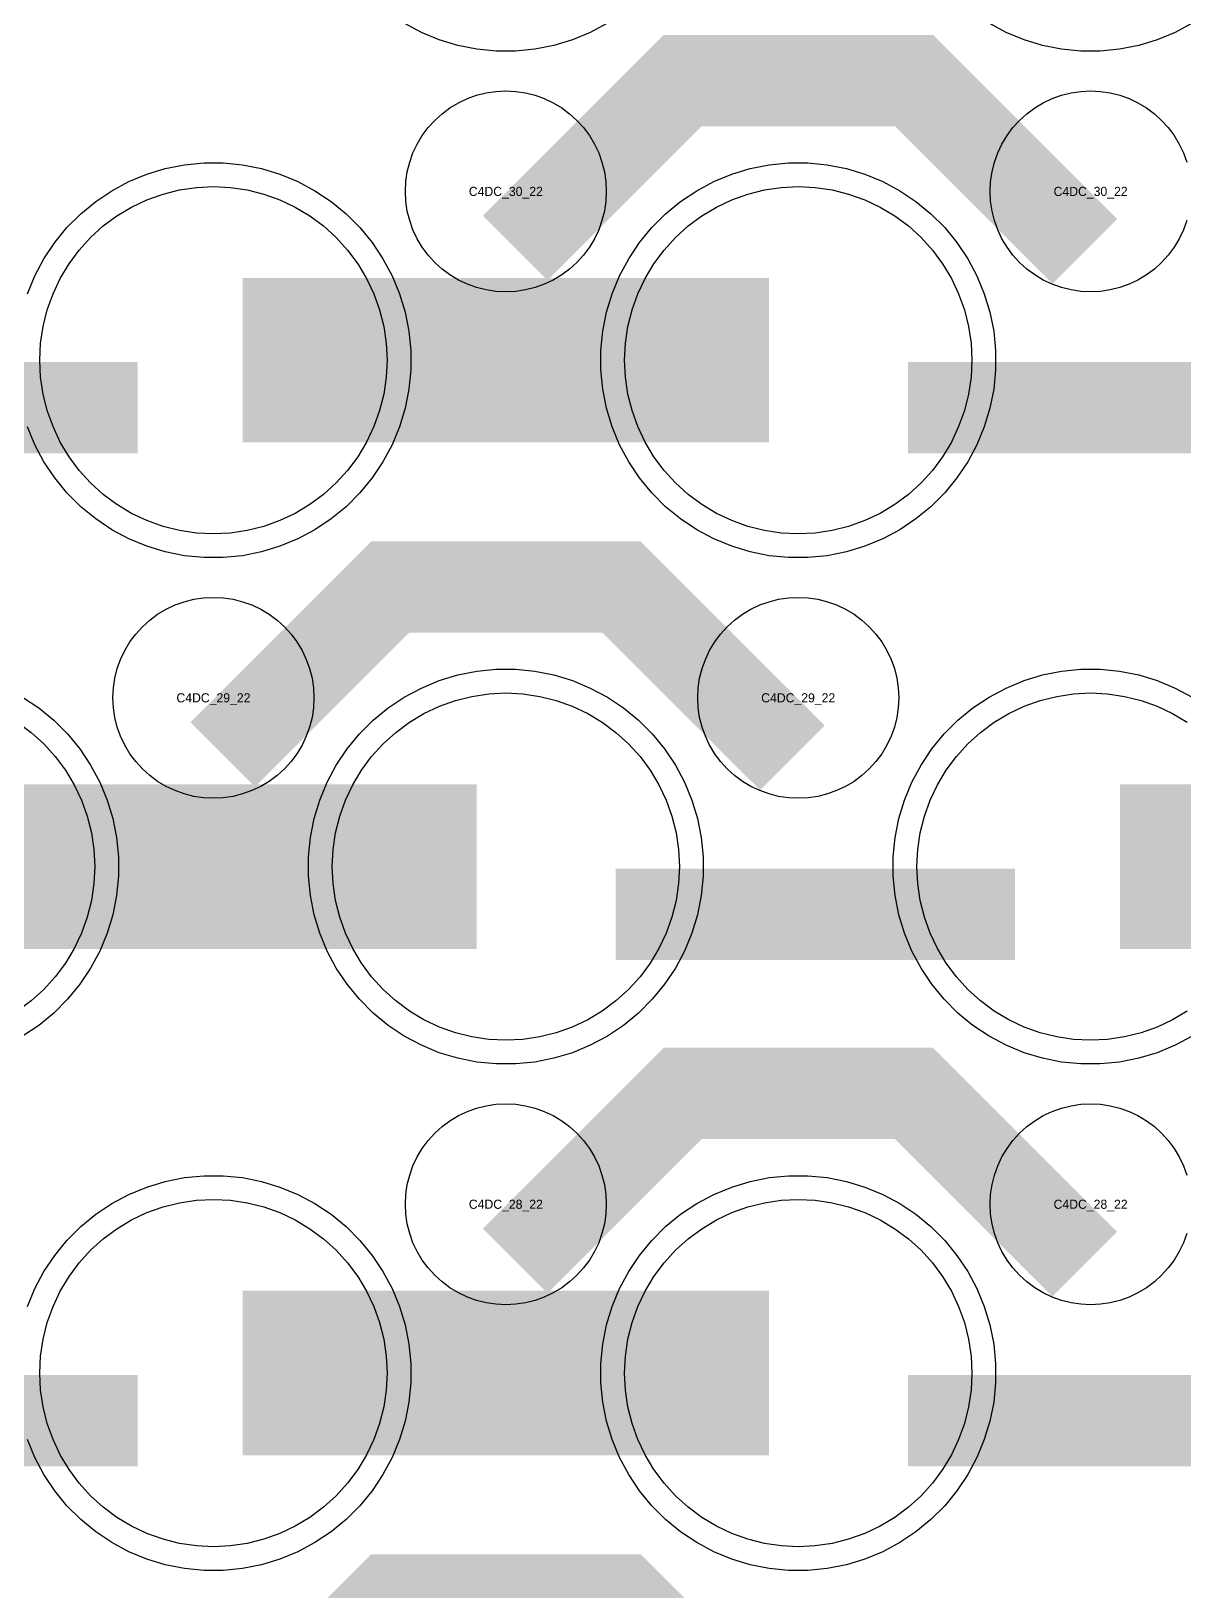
# Model space of a CAD drawing. Extents: x -11880 to 11880, y -14992 to 14992.
# Drawn here: x -5009.9 to -4694.5, y -11019.4 to -10592.6 of the extents above; entities that cross this region are included whole.
import ezdxf
from ezdxf.enums import TextEntityAlignment as Align

# ---------------------------------------------------------------- set-up
doc = ezdxf.new("R2010")
doc.units = 0
doc.header["$MEASUREMENT"] = 0
for name, color, linetype in [('GDS_775_DT_237', 138, 'CONTINUOUS'), ('RDL1_FS', 34, 'CONTINUOUS'), ('RDL_BS', 160, 'CONTINUOUS')]:
    doc.layers.add(name, color=color, linetype=linetype)

msp = doc.modelspace()

# ---------------------------------------------------------------- linework, layer by layer
at = {"layer": 'RDL1_FS'}
for points in [[(-4960, -10730.149), (-4964.657, -10729.92), (-4969.268, -10729.236), (-4973.791, -10728.104), (-4978.181, -10726.532), (-4982.395, -10724.54), (-4986.395, -10722.142), (-4990.14, -10719.364), (-4993.594, -10716.234), (-4996.724, -10712.78), (-4999.502, -10709.035), (-5001.9, -10705.035), (-5003.892, -10700.821), (-5005.464, -10696.431), (-5006.596, -10691.908), (-5007.28, -10687.297), (-5007.509, -10682.64), (-5007.28, -10677.983), (-5006.596, -10673.372), (-5005.464, -10668.849), (-5003.892, -10664.459), (-5001.9, -10660.245), (-4999.502, -10656.245), (-4996.724, -10652.5), (-4993.594, -10649.046), (-4990.14, -10645.916), (-4986.395, -10643.138), (-4982.395, -10640.74), (-4978.181, -10638.748), (-4973.791, -10637.176), (-4969.268, -10636.044), (-4964.657, -10635.36), (-4960, -10635.131), (-4955.343, -10635.36), (-4950.732, -10636.044), (-4946.209, -10637.176), (-4941.819, -10638.748), (-4937.605, -10640.74), (-4933.605, -10643.138), (-4929.86, -10645.916), (-4926.406, -10649.046), (-4923.276, -10652.5), (-4920.498, -10656.245), (-4918.1, -10660.245), (-4916.108, -10664.459), (-4914.536, -10668.849), (-4913.404, -10673.372), (-4912.72, -10677.983), (-4912.491, -10682.64), (-4912.72, -10687.297), (-4913.404, -10691.908), (-4914.536, -10696.431), (-4916.108, -10700.821), (-4918.1, -10705.035), (-4920.498, -10709.035), (-4923.276, -10712.78), (-4926.406, -10716.234), (-4929.86, -10719.364), (-4933.605, -10722.142), (-4937.605, -10724.54), (-4941.819, -10726.532), (-4946.209, -10728.104), (-4950.732, -10729.236), (-4955.343, -10729.92)], [(-4800, -10730.149), (-4804.657, -10729.92), (-4809.268, -10729.236), (-4813.791, -10728.104), (-4818.181, -10726.532), (-4822.395, -10724.54), (-4826.395, -10722.142), (-4830.14, -10719.364), (-4833.594, -10716.234), (-4836.724, -10712.78), (-4839.502, -10709.035), (-4841.9, -10705.035), (-4843.892, -10700.821), (-4845.464, -10696.431), (-4846.596, -10691.908), (-4847.28, -10687.297), (-4847.509, -10682.64), (-4847.28, -10677.983), (-4846.596, -10673.372), (-4845.464, -10668.849), (-4843.892, -10664.459), (-4841.9, -10660.245), (-4839.502, -10656.245), (-4836.724, -10652.5), (-4833.594, -10649.046), (-4830.14, -10645.916), (-4826.395, -10643.138), (-4822.395, -10640.74), (-4818.181, -10638.748), (-4813.791, -10637.176), (-4809.268, -10636.044), (-4804.657, -10635.36), (-4800, -10635.131), (-4795.343, -10635.36), (-4790.732, -10636.044), (-4786.209, -10637.176), (-4781.819, -10638.748), (-4777.605, -10640.74), (-4773.605, -10643.138), (-4769.86, -10645.916), (-4766.406, -10649.046), (-4763.276, -10652.5), (-4760.498, -10656.245), (-4758.1, -10660.245), (-4756.108, -10664.459), (-4754.536, -10668.849), (-4753.404, -10673.372), (-4752.72, -10677.983), (-4752.491, -10682.64), (-4752.72, -10687.297), (-4753.404, -10691.908), (-4754.536, -10696.431), (-4756.108, -10700.821), (-4758.1, -10705.035), (-4760.498, -10709.035), (-4763.276, -10712.78), (-4766.406, -10716.234), (-4769.86, -10719.364), (-4773.605, -10722.142), (-4777.605, -10724.54), (-4781.819, -10726.532), (-4786.209, -10728.104), (-4790.732, -10729.236), (-4795.343, -10729.92)], [(-4880, -10868.714), (-4884.657, -10868.485), (-4889.268, -10867.801), (-4893.791, -10866.669), (-4898.181, -10865.097), (-4902.395, -10863.105), (-4906.395, -10860.707), (-4910.14, -10857.929), (-4913.594, -10854.799), (-4916.724, -10851.345), (-4919.502, -10847.6), (-4921.9, -10843.6), (-4923.892, -10839.386), (-4925.464, -10834.996), (-4926.596, -10830.473), (-4927.28, -10825.862), (-4927.509, -10821.205), (-4927.28, -10816.548), (-4926.596, -10811.937), (-4925.464, -10807.414), (-4923.892, -10803.024), (-4921.9, -10798.81), (-4919.502, -10794.81), (-4916.724, -10791.065), (-4913.594, -10787.611), (-4910.14, -10784.481), (-4906.395, -10781.703), (-4902.395, -10779.305), (-4898.181, -10777.313), (-4893.791, -10775.741), (-4889.268, -10774.609), (-4884.657, -10773.925), (-4880, -10773.696), (-4875.343, -10773.925), (-4870.732, -10774.609), (-4866.209, -10775.741), (-4861.819, -10777.313), (-4857.605, -10779.305), (-4853.605, -10781.703), (-4849.86, -10784.481), (-4846.406, -10787.611), (-4843.276, -10791.065), (-4840.498, -10794.81), (-4838.1, -10798.81), (-4836.108, -10803.024), (-4834.536, -10807.414), (-4833.404, -10811.937), (-4832.72, -10816.548), (-4832.491, -10821.205), (-4832.72, -10825.862), (-4833.404, -10830.473), (-4834.536, -10834.996), (-4836.108, -10839.386), (-4838.1, -10843.6), (-4840.498, -10847.6), (-4843.276, -10851.345), (-4846.406, -10854.799), (-4849.86, -10857.929), (-4853.605, -10860.707), (-4857.605, -10863.105), (-4861.819, -10865.097), (-4866.209, -10866.669), (-4870.732, -10867.801), (-4875.343, -10868.485)]]:
    msp.add_lwpolyline(points, close=True, dxfattribs=at)
for points in [[(-4951.998, -10682.64, 45, 45, 0), (-4879.998, -10682.64, 45, 45, 0)], [(-4879.998, -10682.64, 45, 45, 0), (-4807.998, -10682.64, 45, 45, 0)], [(-5031.998, -10821.205, 45, 45, 0), (-4959.998, -10821.205, 45, 45, 0)], [(-4959.998, -10821.205, 45, 45, 0), (-4887.998, -10821.205, 45, 45, 0)], [(-4711.998, -10821.205, 45, 45, 0), (-4639.998, -10821.205, 45, 45, 0)]]:
    msp.add_lwpolyline(points, format="xyseb", dxfattribs=at)
for points in [[(-4693.605, -10860.707), (-4697.605, -10863.105), (-4701.819, -10865.097), (-4706.209, -10866.669), (-4710.732, -10867.801), (-4715.343, -10868.485), (-4720, -10868.714), (-4724.657, -10868.485), (-4729.268, -10867.801), (-4733.791, -10866.669), (-4738.181, -10865.097), (-4742.395, -10863.105), (-4746.395, -10860.707), (-4750.14, -10857.929), (-4753.594, -10854.799), (-4756.724, -10851.345), (-4759.502, -10847.6), (-4761.9, -10843.6), (-4763.892, -10839.386), (-4765.464, -10834.996), (-4766.596, -10830.473), (-4767.28, -10825.862), (-4767.509, -10821.205), (-4767.28, -10816.548), (-4766.596, -10811.937), (-4765.464, -10807.414), (-4763.892, -10803.024), (-4761.9, -10798.81), (-4759.502, -10794.81), (-4756.724, -10791.065), (-4753.594, -10787.611), (-4750.14, -10784.481), (-4746.395, -10781.703), (-4742.395, -10779.305), (-4738.181, -10777.313), (-4733.791, -10775.741), (-4729.268, -10774.609), (-4724.657, -10773.925), (-4720, -10773.696), (-4715.343, -10773.925), (-4710.732, -10774.609), (-4706.209, -10775.741), (-4701.819, -10777.313), (-4697.605, -10779.305), (-4693.605, -10781.703)], [(-5013.605, -10781.703), (-5009.86, -10784.481), (-5006.406, -10787.611), (-5003.276, -10791.065), (-5000.498, -10794.81), (-4998.1, -10798.81), (-4996.108, -10803.024), (-4994.536, -10807.414), (-4993.404, -10811.937), (-4992.72, -10816.548), (-4992.491, -10821.205), (-4992.72, -10825.862), (-4993.404, -10830.473), (-4994.536, -10834.996), (-4996.108, -10839.386), (-4998.1, -10843.6), (-5000.498, -10847.6), (-5003.276, -10851.345), (-5006.406, -10854.799), (-5009.86, -10857.929), (-5013.605, -10860.707)]]:
    msp.add_lwpolyline(points, dxfattribs=at)
at = {"layer": 'RDL1_FS', "color": 240, "true_color": 0xed1f24}
for points in [[(-4960, -11007.279), (-4964.657, -11007.05), (-4969.268, -11006.366), (-4973.791, -11005.234), (-4978.181, -11003.662), (-4982.395, -11001.67), (-4986.395, -10999.272), (-4990.14, -10996.494), (-4993.594, -10993.364), (-4996.724, -10989.91), (-4999.502, -10986.165), (-5001.9, -10982.165), (-5003.892, -10977.951), (-5005.464, -10973.561), (-5006.596, -10969.038), (-5007.28, -10964.427), (-5007.509, -10959.77), (-5007.28, -10955.113), (-5006.596, -10950.502), (-5005.464, -10945.979), (-5003.892, -10941.589), (-5001.9, -10937.375), (-4999.502, -10933.375), (-4996.724, -10929.63), (-4993.594, -10926.176), (-4990.14, -10923.046), (-4986.395, -10920.268), (-4982.395, -10917.87), (-4978.181, -10915.878), (-4973.791, -10914.306), (-4969.268, -10913.174), (-4964.657, -10912.49), (-4960, -10912.261), (-4955.343, -10912.49), (-4950.732, -10913.174), (-4946.209, -10914.306), (-4941.819, -10915.878), (-4937.605, -10917.87), (-4933.605, -10920.268), (-4929.86, -10923.046), (-4926.406, -10926.176), (-4923.276, -10929.63), (-4920.498, -10933.375), (-4918.1, -10937.375), (-4916.108, -10941.589), (-4914.536, -10945.979), (-4913.404, -10950.502), (-4912.72, -10955.113), (-4912.491, -10959.77), (-4912.72, -10964.427), (-4913.404, -10969.038), (-4914.536, -10973.561), (-4916.108, -10977.951), (-4918.1, -10982.165), (-4920.498, -10986.165), (-4923.276, -10989.91), (-4926.406, -10993.364), (-4929.86, -10996.494), (-4933.605, -10999.272), (-4937.605, -11001.67), (-4941.819, -11003.662), (-4946.209, -11005.234), (-4950.732, -11006.366), (-4955.343, -11007.05)], [(-4800, -11007.279), (-4804.657, -11007.05), (-4809.268, -11006.366), (-4813.791, -11005.234), (-4818.181, -11003.662), (-4822.395, -11001.67), (-4826.395, -10999.272), (-4830.14, -10996.494), (-4833.594, -10993.364), (-4836.724, -10989.91), (-4839.502, -10986.165), (-4841.9, -10982.165), (-4843.892, -10977.951), (-4845.464, -10973.561), (-4846.596, -10969.038), (-4847.28, -10964.427), (-4847.509, -10959.77), (-4847.28, -10955.113), (-4846.596, -10950.502), (-4845.464, -10945.979), (-4843.892, -10941.589), (-4841.9, -10937.375), (-4839.502, -10933.375), (-4836.724, -10929.63), (-4833.594, -10926.176), (-4830.14, -10923.046), (-4826.395, -10920.268), (-4822.395, -10917.87), (-4818.181, -10915.878), (-4813.791, -10914.306), (-4809.268, -10913.174), (-4804.657, -10912.49), (-4800, -10912.261), (-4795.343, -10912.49), (-4790.732, -10913.174), (-4786.209, -10914.306), (-4781.819, -10915.878), (-4777.605, -10917.87), (-4773.605, -10920.268), (-4769.86, -10923.046), (-4766.406, -10926.176), (-4763.276, -10929.63), (-4760.498, -10933.375), (-4758.1, -10937.375), (-4756.108, -10941.589), (-4754.536, -10945.979), (-4753.404, -10950.502), (-4752.72, -10955.113), (-4752.491, -10959.77), (-4752.72, -10964.427), (-4753.404, -10969.038), (-4754.536, -10973.561), (-4756.108, -10977.951), (-4758.1, -10982.165), (-4760.498, -10986.165), (-4763.276, -10989.91), (-4766.406, -10993.364), (-4769.86, -10996.494), (-4773.605, -10999.272), (-4777.605, -11001.67), (-4781.819, -11003.662), (-4786.209, -11005.234), (-4790.732, -11006.366), (-4795.343, -11007.05)]]:
    msp.add_lwpolyline(points, close=True, dxfattribs=at)
for points in [[(-4951.998, -10959.77, 45, 45, 0), (-4879.998, -10959.77, 45, 45, 0)], [(-4879.998, -10959.77, 45, 45, 0), (-4807.998, -10959.77, 45, 45, 0)]]:
    msp.add_lwpolyline(points, format="xyseb", dxfattribs=at)
at = {"layer": 'RDL_BS', "color": 240, "true_color": 0xed1f24}
for points in [[(-4852.223, -10590.463), (-4856.885, -10592.955), (-4861.795, -10594.986), (-4866.835, -10596.517), (-4872.062, -10597.563), (-4877.356, -10598.08), (-4882.644, -10598.08), (-4887.938, -10597.563), (-4893.165, -10596.517), (-4898.205, -10594.986), (-4903.115, -10592.955), (-4907.777, -10590.463)], [(-4692.223, -10590.463), (-4696.885, -10592.955), (-4701.795, -10594.986), (-4706.835, -10596.517), (-4712.062, -10597.563), (-4717.356, -10598.08), (-4722.644, -10598.08), (-4727.938, -10597.563), (-4733.165, -10596.517), (-4738.205, -10594.986), (-4743.115, -10592.955), (-4747.777, -10590.463)], [(-5010.906, -10941.565), (-5008.875, -10936.655), (-5006.383, -10931.993), (-5003.436, -10927.579), (-5000.074, -10923.478), (-4996.292, -10919.696), (-4992.191, -10916.334), (-4987.777, -10913.387), (-4983.115, -10910.895), (-4978.205, -10908.864), (-4973.165, -10907.333), (-4967.938, -10906.287), (-4962.644, -10905.77), (-4957.356, -10905.77), (-4952.062, -10906.287), (-4946.835, -10907.333), (-4941.795, -10908.864), (-4936.885, -10910.895), (-4932.223, -10913.387), (-4927.809, -10916.334), (-4923.708, -10919.696), (-4919.926, -10923.478), (-4916.564, -10927.579), (-4913.617, -10931.993), (-4911.125, -10936.655), (-4909.094, -10941.565), (-4907.563, -10946.605), (-4906.517, -10951.832), (-4906, -10957.126), (-4906, -10962.414), (-4906.517, -10967.708), (-4907.563, -10972.935), (-4909.094, -10977.975), (-4911.125, -10982.885), (-4913.617, -10987.547), (-4916.564, -10991.961), (-4919.926, -10996.062), (-4923.708, -10999.844), (-4927.809, -11003.206), (-4932.223, -11006.153), (-4936.885, -11008.645), (-4941.795, -11010.676), (-4946.835, -11012.207), (-4952.062, -11013.253), (-4957.356, -11013.77), (-4962.644, -11013.77), (-4967.938, -11013.253), (-4973.165, -11012.207), (-4978.205, -11010.676), (-4983.115, -11008.645), (-4987.777, -11006.153), (-4992.191, -11003.206), (-4996.292, -10999.844), (-5000.074, -10996.062), (-5003.436, -10991.961), (-5006.383, -10987.547), (-5008.875, -10982.885), (-5010.906, -10977.975)]]:
    msp.add_lwpolyline(points, dxfattribs=at)
at = {"layer": 'RDL_BS'}
for points in [[(-4877.438, -10651.954, 25, 25, 0), (-4831.623, -10606.139, 25, 25, 0), (-4798.07, -10606.139, 25, 25, 0)], [(-4721.599, -10652.853, 25, 25, 0), (-4768.313, -10606.139, 25, 25, 0), (-4798.071, -10606.139, 25, 25, 0)], [(-5089.984, -10695.653, 25, 25, 0), (-4980.719, -10695.653, 25, 25, 0)], [(-4769.984, -10695.653, 25, 25, 0), (-4660.719, -10695.653, 25, 25, 0)], [(-4957.438, -10790.519, 25, 25, 0), (-4911.623, -10744.704, 25, 25, 0), (-4878.07, -10744.704, 25, 25, 0)], [(-4801.599, -10791.418, 25, 25, 0), (-4848.313, -10744.704, 25, 25, 0), (-4878.071, -10744.704, 25, 25, 0)], [(-4849.984, -10834.218, 25, 25, 0), (-4740.719, -10834.218, 25, 25, 0)], [(-4877.438, -10929.084, 25, 25, 0), (-4831.623, -10883.269, 25, 25, 0), (-4798.07, -10883.269, 25, 25, 0)], [(-4721.599, -10929.983, 25, 25, 0), (-4768.313, -10883.269, 25, 25, 0), (-4798.071, -10883.269, 25, 25, 0)], [(-4957.438, -11067.649, 25, 25, 0), (-4911.623, -11021.834, 25, 25, 0), (-4878.07, -11021.834, 25, 25, 0)], [(-4801.599, -11068.548, 25, 25, 0), (-4848.313, -11021.834, 25, 25, 0), (-4878.071, -11021.834, 25, 25, 0)]]:
    msp.add_lwpolyline(points, format="xyseb", dxfattribs=at)
for points in [[(-4880, -10663.946), (-4882.693, -10663.814), (-4885.365, -10663.418), (-4887.984, -10662.761), (-4890.519, -10661.854), (-4892.956, -10660.702), (-4895.28, -10659.309), (-4897.443, -10657.706), (-4899.442, -10655.894), (-4901.254, -10653.895), (-4902.857, -10651.732), (-4904.25, -10649.408), (-4905.402, -10646.971), (-4906.309, -10644.436), (-4906.966, -10641.817), (-4907.362, -10639.145), (-4907.494, -10636.452), (-4907.362, -10633.759), (-4906.966, -10631.087), (-4906.309, -10628.468), (-4905.402, -10625.933), (-4904.25, -10623.496), (-4902.857, -10621.172), (-4901.254, -10619.009), (-4899.442, -10617.01), (-4897.443, -10615.198), (-4895.28, -10613.595), (-4892.956, -10612.202), (-4890.519, -10611.05), (-4887.984, -10610.143), (-4885.365, -10609.486), (-4882.693, -10609.09), (-4880, -10608.958), (-4877.307, -10609.09), (-4874.635, -10609.486), (-4872.016, -10610.143), (-4869.481, -10611.05), (-4867.044, -10612.202), (-4864.72, -10613.595), (-4862.557, -10615.198), (-4860.558, -10617.01), (-4858.746, -10619.009), (-4857.143, -10621.172), (-4855.75, -10623.496), (-4854.598, -10625.933), (-4853.691, -10628.468), (-4853.034, -10631.087), (-4852.638, -10633.759), (-4852.506, -10636.452), (-4852.638, -10639.145), (-4853.034, -10641.817), (-4853.691, -10644.436), (-4854.598, -10646.971), (-4855.75, -10649.408), (-4857.143, -10651.732), (-4858.746, -10653.895), (-4860.558, -10655.894), (-4862.557, -10657.706), (-4864.72, -10659.309), (-4867.044, -10660.702), (-4869.481, -10661.854), (-4872.016, -10662.761), (-4874.635, -10663.418), (-4877.307, -10663.814)], [(-4802.644, -10736.64), (-4807.938, -10736.123), (-4813.165, -10735.077), (-4818.205, -10733.546), (-4823.115, -10731.515), (-4827.777, -10729.023), (-4832.191, -10726.076), (-4836.292, -10722.714), (-4840.074, -10718.932), (-4843.436, -10714.831), (-4846.383, -10710.417), (-4848.875, -10705.755), (-4850.906, -10700.845), (-4852.437, -10695.805), (-4853.483, -10690.578), (-4854, -10685.284), (-4854, -10679.996), (-4853.483, -10674.702), (-4852.437, -10669.475), (-4850.906, -10664.435), (-4848.875, -10659.525), (-4846.383, -10654.863), (-4843.436, -10650.449), (-4840.074, -10646.348), (-4836.292, -10642.566), (-4832.191, -10639.204), (-4827.777, -10636.257), (-4823.115, -10633.765), (-4818.205, -10631.734), (-4813.165, -10630.203), (-4807.938, -10629.157), (-4802.644, -10628.64), (-4797.356, -10628.64), (-4792.062, -10629.157), (-4786.835, -10630.203), (-4781.795, -10631.734), (-4776.885, -10633.765), (-4772.223, -10636.257), (-4767.809, -10639.204), (-4763.708, -10642.566), (-4759.926, -10646.348), (-4756.564, -10650.449), (-4753.617, -10654.863), (-4751.125, -10659.525), (-4749.094, -10664.435), (-4747.563, -10669.475), (-4746.517, -10674.702), (-4746, -10679.996), (-4746, -10685.284), (-4746.517, -10690.578), (-4747.563, -10695.805), (-4749.094, -10700.845), (-4751.125, -10705.755), (-4753.617, -10710.417), (-4756.564, -10714.831), (-4759.926, -10718.932), (-4763.708, -10722.714), (-4767.809, -10726.076), (-4772.223, -10729.023), (-4776.885, -10731.515), (-4781.795, -10733.546), (-4786.835, -10735.077), (-4792.062, -10736.123), (-4797.356, -10736.64)], [(-4960, -10802.511), (-4962.693, -10802.379), (-4965.365, -10801.983), (-4967.984, -10801.326), (-4970.519, -10800.419), (-4972.956, -10799.267), (-4975.28, -10797.874), (-4977.443, -10796.271), (-4979.442, -10794.459), (-4981.254, -10792.46), (-4982.857, -10790.297), (-4984.25, -10787.973), (-4985.402, -10785.536), (-4986.309, -10783.001), (-4986.966, -10780.382), (-4987.362, -10777.71), (-4987.494, -10775.017), (-4987.362, -10772.324), (-4986.966, -10769.652), (-4986.309, -10767.033), (-4985.402, -10764.498), (-4984.25, -10762.061), (-4982.857, -10759.737), (-4981.254, -10757.574), (-4979.442, -10755.575), (-4977.443, -10753.763), (-4975.28, -10752.16), (-4972.956, -10750.767), (-4970.519, -10749.615), (-4967.984, -10748.708), (-4965.365, -10748.051), (-4962.693, -10747.655), (-4960, -10747.523), (-4957.307, -10747.655), (-4954.635, -10748.051), (-4952.016, -10748.708), (-4949.481, -10749.615), (-4947.044, -10750.767), (-4944.72, -10752.16), (-4942.557, -10753.763), (-4940.558, -10755.575), (-4938.746, -10757.574), (-4937.143, -10759.737), (-4935.75, -10762.061), (-4934.598, -10764.498), (-4933.691, -10767.033), (-4933.034, -10769.652), (-4932.638, -10772.324), (-4932.506, -10775.017), (-4932.638, -10777.71), (-4933.034, -10780.382), (-4933.691, -10783.001), (-4934.598, -10785.536), (-4935.75, -10787.973), (-4937.143, -10790.297), (-4938.746, -10792.46), (-4940.558, -10794.459), (-4942.557, -10796.271), (-4944.72, -10797.874), (-4947.044, -10799.267), (-4949.481, -10800.419), (-4952.016, -10801.326), (-4954.635, -10801.983), (-4957.307, -10802.379)], [(-4800, -10802.511), (-4802.693, -10802.379), (-4805.365, -10801.983), (-4807.984, -10801.326), (-4810.519, -10800.419), (-4812.956, -10799.267), (-4815.28, -10797.874), (-4817.443, -10796.271), (-4819.442, -10794.459), (-4821.254, -10792.46), (-4822.857, -10790.297), (-4824.25, -10787.973), (-4825.402, -10785.536), (-4826.309, -10783.001), (-4826.966, -10780.382), (-4827.362, -10777.71), (-4827.494, -10775.017), (-4827.362, -10772.324), (-4826.966, -10769.652), (-4826.309, -10767.033), (-4825.402, -10764.498), (-4824.25, -10762.061), (-4822.857, -10759.737), (-4821.254, -10757.574), (-4819.442, -10755.575), (-4817.443, -10753.763), (-4815.28, -10752.16), (-4812.956, -10750.767), (-4810.519, -10749.615), (-4807.984, -10748.708), (-4805.365, -10748.051), (-4802.693, -10747.655), (-4800, -10747.523), (-4797.307, -10747.655), (-4794.635, -10748.051), (-4792.016, -10748.708), (-4789.481, -10749.615), (-4787.044, -10750.767), (-4784.72, -10752.16), (-4782.557, -10753.763), (-4780.558, -10755.575), (-4778.746, -10757.574), (-4777.143, -10759.737), (-4775.75, -10762.061), (-4774.598, -10764.498), (-4773.691, -10767.033), (-4773.034, -10769.652), (-4772.638, -10772.324), (-4772.506, -10775.017), (-4772.638, -10777.71), (-4773.034, -10780.382), (-4773.691, -10783.001), (-4774.598, -10785.536), (-4775.75, -10787.973), (-4777.143, -10790.297), (-4778.746, -10792.46), (-4780.558, -10794.459), (-4782.557, -10796.271), (-4784.72, -10797.874), (-4787.044, -10799.267), (-4789.481, -10800.419), (-4792.016, -10801.326), (-4794.635, -10801.983), (-4797.307, -10802.379)], [(-4882.644, -10875.205), (-4887.938, -10874.688), (-4893.165, -10873.642), (-4898.205, -10872.111), (-4903.115, -10870.08), (-4907.777, -10867.588), (-4912.191, -10864.641), (-4916.292, -10861.279), (-4920.074, -10857.497), (-4923.436, -10853.396), (-4926.383, -10848.982), (-4928.875, -10844.32), (-4930.906, -10839.41), (-4932.437, -10834.37), (-4933.483, -10829.143), (-4934, -10823.849), (-4934, -10818.561), (-4933.483, -10813.267), (-4932.437, -10808.04), (-4930.906, -10803), (-4928.875, -10798.09), (-4926.383, -10793.428), (-4923.436, -10789.014), (-4920.074, -10784.913), (-4916.292, -10781.131), (-4912.191, -10777.769), (-4907.777, -10774.822), (-4903.115, -10772.33), (-4898.205, -10770.299), (-4893.165, -10768.768), (-4887.938, -10767.722), (-4882.644, -10767.205), (-4877.356, -10767.205), (-4872.062, -10767.722), (-4866.835, -10768.768), (-4861.795, -10770.299), (-4856.885, -10772.33), (-4852.223, -10774.822), (-4847.809, -10777.769), (-4843.708, -10781.131), (-4839.926, -10784.913), (-4836.564, -10789.014), (-4833.617, -10793.428), (-4831.125, -10798.09), (-4829.094, -10803), (-4827.563, -10808.04), (-4826.517, -10813.267), (-4826, -10818.561), (-4826, -10823.849), (-4826.517, -10829.143), (-4827.563, -10834.37), (-4829.094, -10839.41), (-4831.125, -10844.32), (-4833.617, -10848.982), (-4836.564, -10853.396), (-4839.926, -10857.497), (-4843.708, -10861.279), (-4847.809, -10864.641), (-4852.223, -10867.588), (-4856.885, -10870.08), (-4861.795, -10872.111), (-4866.835, -10873.642), (-4872.062, -10874.688), (-4877.356, -10875.205)], [(-4880, -10941.076), (-4882.693, -10940.944), (-4885.365, -10940.548), (-4887.984, -10939.891), (-4890.519, -10938.984), (-4892.956, -10937.832), (-4895.28, -10936.439), (-4897.443, -10934.836), (-4899.442, -10933.024), (-4901.254, -10931.025), (-4902.857, -10928.862), (-4904.25, -10926.538), (-4905.402, -10924.101), (-4906.309, -10921.566), (-4906.966, -10918.947), (-4907.362, -10916.275), (-4907.494, -10913.582), (-4907.362, -10910.889), (-4906.966, -10908.217), (-4906.309, -10905.598), (-4905.402, -10903.063), (-4904.25, -10900.626), (-4902.857, -10898.302), (-4901.254, -10896.139), (-4899.442, -10894.14), (-4897.443, -10892.328), (-4895.28, -10890.725), (-4892.956, -10889.332), (-4890.519, -10888.18), (-4887.984, -10887.273), (-4885.365, -10886.616), (-4882.693, -10886.22), (-4880, -10886.088), (-4877.307, -10886.22), (-4874.635, -10886.616), (-4872.016, -10887.273), (-4869.481, -10888.18), (-4867.044, -10889.332), (-4864.72, -10890.725), (-4862.557, -10892.328), (-4860.558, -10894.14), (-4858.746, -10896.139), (-4857.143, -10898.302), (-4855.75, -10900.626), (-4854.598, -10903.063), (-4853.691, -10905.598), (-4853.034, -10908.217), (-4852.638, -10910.889), (-4852.506, -10913.582), (-4852.638, -10916.275), (-4853.034, -10918.947), (-4853.691, -10921.566), (-4854.598, -10924.101), (-4855.75, -10926.538), (-4857.143, -10928.862), (-4858.746, -10931.025), (-4860.558, -10933.024), (-4862.557, -10934.836), (-4864.72, -10936.439), (-4867.044, -10937.832), (-4869.481, -10938.984), (-4872.016, -10939.891), (-4874.635, -10940.548), (-4877.307, -10940.944)]]:
    msp.add_lwpolyline(points, close=True, dxfattribs=at)
for points in [[(-4693.691, -10644.436), (-4694.598, -10646.971), (-4695.75, -10649.408), (-4697.143, -10651.732), (-4698.746, -10653.895), (-4700.558, -10655.894), (-4702.557, -10657.706), (-4704.72, -10659.309), (-4707.044, -10660.702), (-4709.481, -10661.854), (-4712.016, -10662.761), (-4714.635, -10663.418), (-4717.307, -10663.814), (-4720, -10663.946), (-4722.693, -10663.814), (-4725.365, -10663.418), (-4727.984, -10662.761), (-4730.519, -10661.854), (-4732.956, -10660.702), (-4735.28, -10659.309), (-4737.443, -10657.706), (-4739.442, -10655.894), (-4741.254, -10653.895), (-4742.857, -10651.732), (-4744.25, -10649.408), (-4745.402, -10646.971), (-4746.309, -10644.436), (-4746.966, -10641.817), (-4747.362, -10639.145), (-4747.494, -10636.452), (-4747.362, -10633.759), (-4746.966, -10631.087), (-4746.309, -10628.468), (-4745.402, -10625.933), (-4744.25, -10623.496), (-4742.857, -10621.172), (-4741.254, -10619.009), (-4739.442, -10617.01), (-4737.443, -10615.198), (-4735.28, -10613.595), (-4732.956, -10612.202), (-4730.519, -10611.05), (-4727.984, -10610.143), (-4725.365, -10609.486), (-4722.693, -10609.09), (-4720, -10608.958), (-4717.307, -10609.09), (-4714.635, -10609.486), (-4712.016, -10610.143), (-4709.481, -10611.05), (-4707.044, -10612.202), (-4704.72, -10613.595), (-4702.557, -10615.198), (-4700.558, -10617.01), (-4698.746, -10619.009), (-4697.143, -10621.172), (-4695.75, -10623.496), (-4694.598, -10625.933), (-4693.691, -10628.468)], [(-5010.906, -10664.435), (-5008.875, -10659.525), (-5006.383, -10654.863), (-5003.436, -10650.449), (-5000.074, -10646.348), (-4996.292, -10642.566), (-4992.191, -10639.204), (-4987.777, -10636.257), (-4983.115, -10633.765), (-4978.205, -10631.734), (-4973.165, -10630.203), (-4967.938, -10629.157), (-4962.644, -10628.64), (-4957.356, -10628.64), (-4952.062, -10629.157), (-4946.835, -10630.203), (-4941.795, -10631.734), (-4936.885, -10633.765), (-4932.223, -10636.257), (-4927.809, -10639.204), (-4923.708, -10642.566), (-4919.926, -10646.348), (-4916.564, -10650.449), (-4913.617, -10654.863), (-4911.125, -10659.525), (-4909.094, -10664.435), (-4907.563, -10669.475), (-4906.517, -10674.702), (-4906, -10679.996), (-4906, -10685.284), (-4906.517, -10690.578), (-4907.563, -10695.805), (-4909.094, -10700.845), (-4911.125, -10705.755), (-4913.617, -10710.417), (-4916.564, -10714.831), (-4919.926, -10718.932), (-4923.708, -10722.714), (-4927.809, -10726.076), (-4932.223, -10729.023), (-4936.885, -10731.515), (-4941.795, -10733.546), (-4946.835, -10735.077), (-4952.062, -10736.123), (-4957.356, -10736.64), (-4962.644, -10736.64), (-4967.938, -10736.123), (-4973.165, -10735.077), (-4978.205, -10733.546), (-4983.115, -10731.515), (-4987.777, -10729.023), (-4992.191, -10726.076), (-4996.292, -10722.714), (-5000.074, -10718.932), (-5003.436, -10714.831), (-5006.383, -10710.417), (-5008.875, -10705.755), (-5010.906, -10700.845)], [(-4692.223, -10867.588), (-4696.885, -10870.08), (-4701.795, -10872.111), (-4706.835, -10873.642), (-4712.062, -10874.688), (-4717.356, -10875.205), (-4722.644, -10875.205), (-4727.938, -10874.688), (-4733.165, -10873.642), (-4738.205, -10872.111), (-4743.115, -10870.08), (-4747.777, -10867.588), (-4752.191, -10864.641), (-4756.292, -10861.279), (-4760.074, -10857.497), (-4763.436, -10853.396), (-4766.383, -10848.982), (-4768.875, -10844.32), (-4770.906, -10839.41), (-4772.437, -10834.37), (-4773.483, -10829.143), (-4774, -10823.849), (-4774, -10818.561), (-4773.483, -10813.267), (-4772.437, -10808.04), (-4770.906, -10803), (-4768.875, -10798.09), (-4766.383, -10793.428), (-4763.436, -10789.014), (-4760.074, -10784.913), (-4756.292, -10781.131), (-4752.191, -10777.769), (-4747.777, -10774.822), (-4743.115, -10772.33), (-4738.205, -10770.299), (-4733.165, -10768.768), (-4727.938, -10767.722), (-4722.644, -10767.205), (-4717.356, -10767.205), (-4712.062, -10767.722), (-4706.835, -10768.768), (-4701.795, -10770.299), (-4696.885, -10772.33), (-4692.223, -10774.822)], [(-5012.223, -10774.822), (-5007.809, -10777.769), (-5003.708, -10781.131), (-4999.926, -10784.913), (-4996.564, -10789.014), (-4993.617, -10793.428), (-4991.125, -10798.09), (-4989.094, -10803), (-4987.563, -10808.04), (-4986.517, -10813.267), (-4986, -10818.561), (-4986, -10823.849), (-4986.517, -10829.143), (-4987.563, -10834.37), (-4989.094, -10839.41), (-4991.125, -10844.32), (-4993.617, -10848.982), (-4996.564, -10853.396), (-4999.926, -10857.497), (-5003.708, -10861.279), (-5007.809, -10864.641), (-5012.223, -10867.588)], [(-4693.691, -10921.566), (-4694.598, -10924.101), (-4695.75, -10926.538), (-4697.143, -10928.862), (-4698.746, -10931.025), (-4700.558, -10933.024), (-4702.557, -10934.836), (-4704.72, -10936.439), (-4707.044, -10937.832), (-4709.481, -10938.984), (-4712.016, -10939.891), (-4714.635, -10940.548), (-4717.307, -10940.944), (-4720, -10941.076), (-4722.693, -10940.944), (-4725.365, -10940.548), (-4727.984, -10939.891), (-4730.519, -10938.984), (-4732.956, -10937.832), (-4735.28, -10936.439), (-4737.443, -10934.836), (-4739.442, -10933.024), (-4741.254, -10931.025), (-4742.857, -10928.862), (-4744.25, -10926.538), (-4745.402, -10924.101), (-4746.309, -10921.566), (-4746.966, -10918.947), (-4747.362, -10916.275), (-4747.494, -10913.582), (-4747.362, -10910.889), (-4746.966, -10908.217), (-4746.309, -10905.598), (-4745.402, -10903.063), (-4744.25, -10900.626), (-4742.857, -10898.302), (-4741.254, -10896.139), (-4739.442, -10894.14), (-4737.443, -10892.328), (-4735.28, -10890.725), (-4732.956, -10889.332), (-4730.519, -10888.18), (-4727.984, -10887.273), (-4725.365, -10886.616), (-4722.693, -10886.22), (-4720, -10886.088), (-4717.307, -10886.22), (-4714.635, -10886.616), (-4712.016, -10887.273), (-4709.481, -10888.18), (-4707.044, -10889.332), (-4704.72, -10890.725), (-4702.557, -10892.328), (-4700.558, -10894.14), (-4698.746, -10896.139), (-4697.143, -10898.302), (-4695.75, -10900.626), (-4694.598, -10903.063), (-4693.691, -10905.598)]]:
    msp.add_lwpolyline(points, dxfattribs=at)
at = {"layer": 'RDL_BS', "color": 240, "true_color": 0xed1f24}
msp.add_lwpolyline([(-4802.644, -11013.77), (-4807.938, -11013.253), (-4813.165, -11012.207), (-4818.205, -11010.676), (-4823.115, -11008.645), (-4827.777, -11006.153), (-4832.191, -11003.206), (-4836.292, -10999.844), (-4840.074, -10996.062), (-4843.436, -10991.961), (-4846.383, -10987.547), (-4848.875, -10982.885), (-4850.906, -10977.975), (-4852.437, -10972.935), (-4853.483, -10967.708), (-4854, -10962.414), (-4854, -10957.126), (-4853.483, -10951.832), (-4852.437, -10946.605), (-4850.906, -10941.565), (-4848.875, -10936.655), (-4846.383, -10931.993), (-4843.436, -10927.579), (-4840.074, -10923.478), (-4836.292, -10919.696), (-4832.191, -10916.334), (-4827.777, -10913.387), (-4823.115, -10910.895), (-4818.205, -10908.864), (-4813.165, -10907.333), (-4807.938, -10906.287), (-4802.644, -10905.77), (-4797.356, -10905.77), (-4792.062, -10906.287), (-4786.835, -10907.333), (-4781.795, -10908.864), (-4776.885, -10910.895), (-4772.223, -10913.387), (-4767.809, -10916.334), (-4763.708, -10919.696), (-4759.926, -10923.478), (-4756.564, -10927.579), (-4753.617, -10931.993), (-4751.125, -10936.655), (-4749.094, -10941.565), (-4747.563, -10946.605), (-4746.517, -10951.832), (-4746, -10957.126), (-4746, -10962.414), (-4746.517, -10967.708), (-4747.563, -10972.935), (-4749.094, -10977.975), (-4751.125, -10982.885), (-4753.617, -10987.547), (-4756.564, -10991.961), (-4759.926, -10996.062), (-4763.708, -10999.844), (-4767.809, -11003.206), (-4772.223, -11006.153), (-4776.885, -11008.645), (-4781.795, -11010.676), (-4786.835, -11012.207), (-4792.062, -11013.253), (-4797.356, -11013.77)], close=True, dxfattribs=at)
for points in [[(-5089.984, -10972.783, 25, 25, 0), (-4980.719, -10972.783, 25, 25, 0)], [(-4769.984, -10972.783, 25, 25, 0), (-4660.719, -10972.783, 25, 25, 0)]]:
    msp.add_lwpolyline(points, format="xyseb", dxfattribs=at)

# ---------------------------------------------------------------- texts
at = {"layer": 'GDS_775_DT_237'}
for s, p in [('C4DC_30_22', (-4880, -10636.452)), ('C4DC_30_22', (-4880, -10636.452)), ('C4DC_30_22', (-4720, -10636.452)), ('C4DC_30_22', (-4720, -10636.452)), ('C4DC_29_22', (-4960, -10775.017)), ('C4DC_29_22', (-4960, -10775.017)), ('C4DC_29_22', (-4800, -10775.017)), ('C4DC_29_22', (-4800, -10775.017)), ('C4DC_28_22', (-4880, -10913.582)), ('C4DC_28_22', (-4880, -10913.582)), ('C4DC_28_22', (-4720, -10913.582)), ('C4DC_28_22', (-4720, -10913.582))]:
    msp.add_text(s, height=2.5, dxfattribs=at).set_placement(p, align=Align.MIDDLE_CENTER)

doc.saveas('drawing.dxf')
